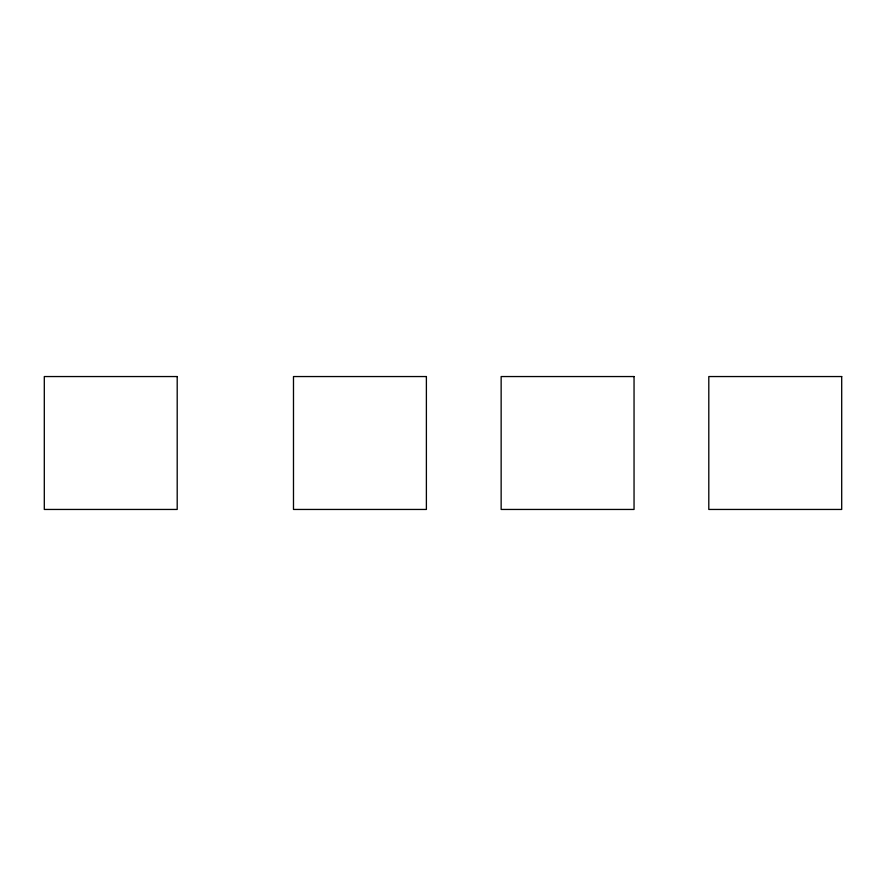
<?xml version="1.0" encoding="UTF-8"?>
<svg xmlns="http://www.w3.org/2000/svg" width="886" height="886" viewBox="0 0 886 886"><rect width="100%" height="100%" fill="white"/><g stroke="black" fill="none" stroke-linecap="round" stroke-linejoin="round"><path stroke-width="1.33" d="M177.2 376.55L44.3 376.55L44.3 509.45L177.2 509.45L177.2 376.55M426.387 376.55L293.487 376.55L293.487 509.45L426.387 509.45L426.387 376.55M634.044 376.55L501.144 376.55L501.144 509.45L634.044 509.45L634.044 376.55M841.7 376.55L708.8 376.55L708.8 509.45L841.7 509.45L841.7 376.55"/></g></svg>
